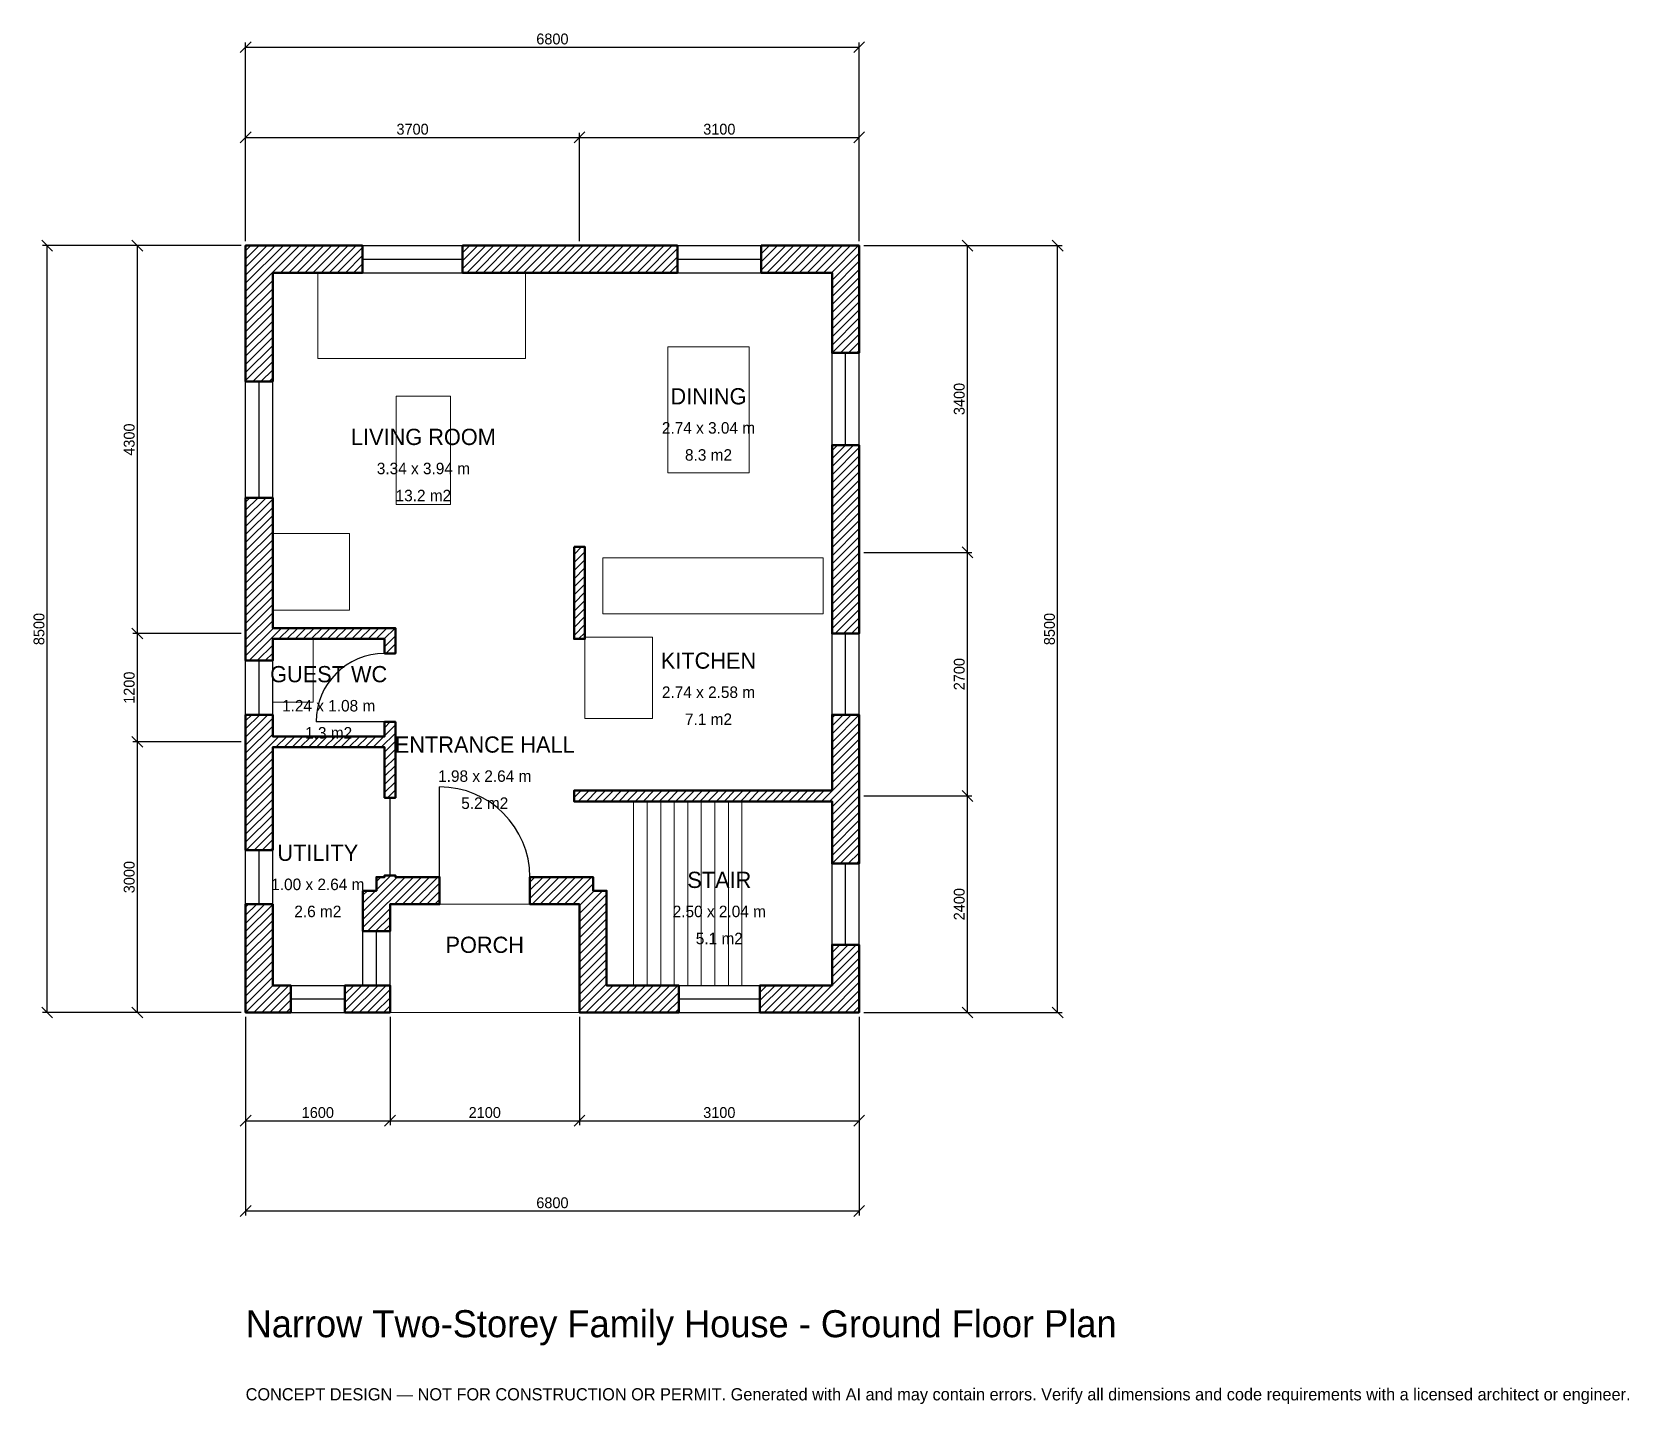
# Model space of a CAD drawing. Header units: millimetres. Extents: x -2369 to 15333, y -4341 to 10869.
import ezdxf
from ezdxf.enums import TextEntityAlignment as Align

# ---------------------------------------------------------------- set-up
doc = ezdxf.new("R2010")
doc.units = ezdxf.units.MM
doc.linetypes.add('DASHED', pattern=[1.524, 1.27, -0.254])
for name, color, linetype, lineweight in [('A-ANNO-DIMS', 1, 'Continuous', 13), ('A-ANNO-TEXT', 7, 'Continuous', 18), ('A-AREA-IDEN', 7, 'Continuous', 18), ('A-DOOR', 2, 'Continuous', 25), ('A-FLOR-FIXT', 9, 'Continuous', 13), ('A-FLOR-STRS', 3, 'Continuous', 18), ('A-FURN', 9, 'Continuous', 13), ('A-GLAZ', 4, 'Continuous', 25), ('A-SITE-PAVE', 8, 'Continuous', 13), ('A-WALL', 7, 'Continuous', 50), ('A-WALL-PATT', 8, 'Continuous', 13)]:
    doc.layers.add(name, color=color, linetype=linetype, lineweight=lineweight)
doc.dimstyles.new('PLAN', dxfattribs={"dimtxt": 120, "dimasz": 80, "dimexe": 50, "dimexo": 50, "dimgap": 30, "dimtad": 1, "dimdec": 0, "dimtsz": 60, "dimcen": 2.5, "dimclrd": 1, "dimclre": 1, "dimazin": 3, "dimtfac": 1, "dimtmove": 0, "dimatfit": 3})

msp = doc.modelspace()

# ---------------------------------------------------------------- hatches: boundary and pattern name
at = {"layer": 'A-WALL-PATT'}
h = msp.add_hatch(dxfattribs=at)
h.set_pattern_fill('ANSI31', color=8, scale=20)
h.paths.add_polyline_path([(1100, 0), (1100, 300), (1290, 300), (1300, 300), (1600, 300), (1600.001, 300), (1600.001, 0), (1600, 0), (1600, -0.001), (1300, -0.001), (1300, 0), (1100, 0)])
h.paths.add_polyline_path([(300, 0), (300, -0.001), (0, -0.001), (0, 0), (-0.001, 0), (-0.001, 300), (0, 300), (0, 1200), (300, 1200), (300, 300), (500, 300), (500, 0), (300, 0)])
h.paths.add_polyline_path([(0, 2850), (0, 2940), (-0.001, 2940), (-0.001, 3060), (0, 3060), (0, 3150), (0, 3300), (300, 3300), (300, 3150), (300, 3060), (1540, 3060), (1540, 3220), (1660, 3220), (1660, 3060), (1660, 2940), (1660, 2380), (1540, 2380), (1540, 2940), (300, 2940), (300, 2850), (300, 1800), (0, 1800), (0, 2850)])
h.paths.add_polyline_path([(0, 4050), (0, 4140), (-0.001, 4140), (-0.001, 4260), (0, 4260), (0, 4350), (0, 5705), (300, 5705), (300, 4350), (300, 4260), (1540, 4260), (1660, 4260), (1660, 4140), (1660, 3980), (1540, 3980), (1540, 4140), (300, 4140), (300, 4050), (300, 3900), (0, 3900), (0, 4050)])
h.paths.add_polyline_path([(0, 8200), (-0.001, 8200), (-0.001, 8500), (0, 8500), (0, 8500.001), (300, 8500.001), (300, 8500), (1295, 8500), (1295, 8200), (300, 8200), (300, 6995), (0, 6995), (0, 8200)])
h.paths.add_polyline_path([(3550, 8500), (3850, 8500), (4785, 8500), (4785, 8200), (3850, 8200), (3550, 8200), (2405, 8200), (2405, 8500), (3550, 8500)])
h.paths.add_polyline_path([(6500, 8500), (6500, 8500.001), (6800, 8500.001), (6800, 8500), (6800.001, 8500), (6800.001, 8200), (6800, 8200), (6800, 7310), (6500, 7310), (6500, 8200), (5715, 8200), (5715, 8500), (6500, 8500)])
h.paths.add_polyline_path([(6800, 5250), (6800, 4950), (6800, 4200), (6500, 4200), (6500, 4950), (6500, 5250), (6500, 6290), (6800, 6290), (6800, 5250)])
h.paths.add_polyline_path([(6800, 2550), (6800, 2460), (6800.001, 2460), (6800.001, 2340), (6800, 2340), (6800, 2250), (6800, 1650), (6500, 1650), (6500, 2250), (6500, 2340), (3640, 2340), (3640, 2460), (6500, 2460), (6500, 2550), (6500, 3300), (6800, 3300), (6800, 2550)])
h.paths.add_polyline_path([(6800, 300), (6800.001, 300), (6800.001, 0), (6800, 0), (6800, -0.001), (6500, -0.001), (6500, 0), (5700, 0), (5700, 300), (6500, 300), (6500, 750), (6800, 750), (6800, 300)])
h.paths.add_polyline_path([(4000, 0), (4000, -0.001), (3700, -0.001), (3700, 0), (3699.999, 0), (3699.999, 300), (3700, 300), (3700, 1200), (3150, 1200), (3150, 1500), (3850, 1500), (3850, 1350), (4000, 1350), (4000, 300), (4800, 300), (4800, 0), (4000, 0)])
h.paths.add_polyline_path([(1660, 1200), (1660, 1199.999), (1600.001, 1199.999), (1600.001, 1140), (1600, 1140), (1600, 900), (1300, 900), (1300, 1350), (1450, 1350), (1450, 1500), (1540, 1500), (1540, 1520), (1660, 1520), (1660, 1500), (2150, 1500), (2150, 1200), (1660, 1200)])
h.paths.add_polyline_path([(3640, 5160), (3760, 5160), (3760, 4140), (3640, 4140), (3640, 5160)])

# ---------------------------------------------------------------- linework, layer by layer
at = {"layer": 'A-DOOR'}
for p, q in [((1540, 3220), (780, 3220)), ((2150, 1500), (2150, 2500)), ((1600, 1520), (1600, 2380))]:
    msp.add_line(p, q, dxfattribs=at)
for centre, radius, start, end in [((1540, 3220), 760, 90, 180), ((2150, 1500), 1000, 0, 90)]:
    msp.add_arc(centre, radius, start, end, dxfattribs=at)
at = {"layer": 'A-FLOR-FIXT'}
for points in [[(3960, 4420), (6400, 4420), (6400, 5040), (3960, 5040)], [(300, 3440), (750, 3440), (750, 4140), (300, 4140)]]:
    msp.add_lwpolyline(points, close=True, dxfattribs=at)
at = {"layer": 'A-FLOR-STRS'}
for p, q in [((4300, 300), (4300, 2340)), ((4450, 300), (4450, 2340)), ((4600, 300), (4600, 2340)), ((4750, 300), (4750, 2340)), ((4900, 300), (4900, 2340)), ((5050, 300), (5050, 2340)), ((5200, 300), (5200, 2340)), ((5350, 300), (5350, 2340)), ((5500, 300), (5500, 2340))]:
    msp.add_line(p, q, dxfattribs=at)
at = {"layer": 'A-FURN'}
for points in [[(800, 7250), (3100, 7250), (3100, 8200), (800, 8200)], [(4680, 5980), (5580, 5980), (5580, 7380), (4680, 7380)], [(1670, 5630), (2270, 5630), (2270, 6830), (1670, 6830)], [(300, 4460), (1150, 4460), (1150, 5310), (300, 5310)], [(3760, 3260), (4510, 3260), (4510, 4160), (3760, 4160)]]:
    msp.add_lwpolyline(points, close=True, dxfattribs=at)
at = {"layer": 'A-GLAZ'}
for p, q in [((1295, 8500), (2405, 8500)), ((4785, 8500), (5715, 8500)), ((1295, 8350), (2405, 8350)), ((4785, 8350), (5715, 8350)), ((1295, 8200), (2405, 8200)), ((4785, 8200), (5715, 8200)), ((6500, 6290), (6500, 7310)), ((6650, 6290), (6650, 7310)), ((6800, 6290), (6800, 7310)), ((0, 5705), (0, 6995)), ((150, 5705), (150, 6995)), ((300, 5705), (300, 6995)), ((6500, 3300), (6500, 4200)), ((6650, 3300), (6650, 4200)), ((6800, 3300), (6800, 4200)), ((0, 3300), (0, 3900)), ((150, 3300), (150, 3900)), ((300, 3300), (300, 3900)), ((0, 1200), (0, 1800)), ((150, 1200), (150, 1800)), ((300, 1200), (300, 1800)), ((6500, 750), (6500, 1650)), ((6650, 750), (6650, 1650)), ((6800, 750), (6800, 1650)), ((1300, 300), (1300, 900)), ((1450, 300), (1450, 900)), ((1600, 300), (1600, 900)), ((500, 300), (1100, 300)), ((4800, 300), (5700, 300)), ((500, 150), (1100, 150)), ((500, 0), (1100, 0)), ((4800, 150), (5700, 150)), ((4800, 0), (5700, 0))]:
    msp.add_line(p, q, dxfattribs=at)
at = {"layer": 'A-SITE-PAVE', "linetype": 'DASHED'}
msp.add_lwpolyline([(1600, 0), (3700, 0), (3700, 1200), (1600, 1200)], close=True, dxfattribs=at)
at = {"layer": 'A-WALL'}
for points in [[(0, 8200), (-0.001, 8200), (-0.001, 8500), (0, 8500), (0, 8500.001), (300, 8500.001), (300, 8500), (1295, 8500), (1295, 8200), (300, 8200), (300, 6995), (0, 6995), (0, 8200)], [(3550, 8500), (3850, 8500), (4785, 8500), (4785, 8200), (3850, 8200), (3550, 8200), (2405, 8200), (2405, 8500), (3550, 8500)], [(6500, 8500), (6500, 8500.001), (6800, 8500.001), (6800, 8500), (6800.001, 8500), (6800.001, 8200), (6800, 8200), (6800, 7310), (6500, 7310), (6500, 8200), (5715, 8200), (5715, 8500), (6500, 8500)], [(6800, 5250), (6800, 4950), (6800, 4200), (6500, 4200), (6500, 4950), (6500, 5250), (6500, 6290), (6800, 6290), (6800, 5250)], [(0, 4050), (0, 4140), (-0.001, 4140), (-0.001, 4260), (0, 4260), (0, 4350), (0, 5705), (300, 5705), (300, 4350), (300, 4260), (1540, 4260), (1660, 4260), (1660, 4140), (1660, 3980), (1540, 3980), (1540, 4140), (300, 4140), (300, 4050), (300, 3900), (0, 3900), (0, 4050)], [(3640, 5160), (3760, 5160), (3760, 4140), (3640, 4140), (3640, 5160)], [(0, 2850), (0, 2940), (-0.001, 2940), (-0.001, 3060), (0, 3060), (0, 3150), (0, 3300), (300, 3300), (300, 3150), (300, 3060), (1540, 3060), (1540, 3220), (1660, 3220), (1660, 3060), (1660, 2940), (1660, 2380), (1540, 2380), (1540, 2940), (300, 2940), (300, 2850), (300, 1800), (0, 1800), (0, 2850)], [(6800, 2550), (6800, 2460), (6800.001, 2460), (6800.001, 2340), (6800, 2340), (6800, 2250), (6800, 1650), (6500, 1650), (6500, 2250), (6500, 2340), (3640, 2340), (3640, 2460), (6500, 2460), (6500, 2550), (6500, 3300), (6800, 3300), (6800, 2550)], [(1660, 1200), (1660, 1199.999), (1600.001, 1199.999), (1600.001, 1140), (1600, 1140), (1600, 900), (1300, 900), (1300, 1350), (1450, 1350), (1450, 1500), (1540, 1500), (1540, 1520), (1660, 1520), (1660, 1500), (2150, 1500), (2150, 1200), (1660, 1200)], [(4000, 0), (4000, -0.001), (3700, -0.001), (3700, 0), (3699.999, 0), (3699.999, 300), (3700, 300), (3700, 1200), (3150, 1200), (3150, 1500), (3850, 1500), (3850, 1350), (4000, 1350), (4000, 300), (4800, 300), (4800, 0), (4000, 0)], [(300, 0), (300, -0.001), (0, -0.001), (0, 0), (-0.001, 0), (-0.001, 300), (0, 300), (0, 1200), (300, 1200), (300, 300), (500, 300), (500, 0), (300, 0)], [(6800, 300), (6800.001, 300), (6800.001, 0), (6800, 0), (6800, -0.001), (6500, -0.001), (6500, 0), (5700, 0), (5700, 300), (6500, 300), (6500, 750), (6800, 750), (6800, 300)], [(1100, 0), (1100, 300), (1290, 300), (1300, 300), (1600, 300), (1600.001, 300), (1600.001, 0), (1600, 0), (1600, -0.001), (1300, -0.001), (1300, 0), (1100, 0)]]:
    msp.add_lwpolyline(points, close=True, dxfattribs=at)

# ---------------------------------------------------------------- texts
at = {"layer": 'A-ANNO-TEXT'}
for s, height, p in [('Narrow Two-Storey Family House - Ground Floor Plan', 300, (0, -3600)), ('CONCEPT DESIGN — NOT FOR CONSTRUCTION OR PERMIT. Generated with AI and may contain errors. Verify all dimensions and code requirements with a licensed architect or engineer.', 135, (0, -4300))]:
    msp.add_text(s, height=height, dxfattribs=at).set_placement(p)
at = {"layer": 'A-AREA-IDEN'}
for s, height, p in [('DINING', 180, (5130, 6830)), ('LIVING ROOM', 180, (1970, 6380)), ('2.74 x 3.04 m', 127.5, (5130, 6480)), ('8.3 m2', 127.5, (5130, 6180)), ('3.34 x 3.94 m', 127.5, (1970, 6030)), ('13.2 m2', 127.5, (1970, 5730)), ('KITCHEN', 180, (5130, 3900)), ('GUEST WC', 180, (920, 3750)), ('2.74 x 2.58 m', 127.5, (5130, 3550)), ('1.24 x 1.08 m', 127.5, (920, 3400)), ('7.1 m2', 127.5, (5130, 3250)), ('1.3 m2', 127.5, (920, 3100)), ('ENTRANCE HALL', 180, (2650, 2970)), ('1.98 x 2.64 m', 127.5, (2650, 2620)), ('5.2 m2', 127.5, (2650, 2320)), ('UTILITY', 180, (800, 1770)), ('1.00 x 2.64 m', 127.5, (800, 1420)), ('STAIR', 180, (5250, 1470)), ('2.6 m2', 127.5, (800, 1120)), ('2.50 x 2.04 m', 127.5, (5250, 1120)), ('5.1 m2', 127.5, (5250, 820)), ('PORCH', 180, (2650, 750))]:
    msp.add_text(s, height=height, dxfattribs=at).set_placement(p, align=Align.MIDDLE_CENTER)

# ---------------------------------------------------------------- dimensions: what is measured, and where the dimension line sits
at = {"layer": 'A-ANNO-DIMS'}
for base, p1, p2, text in [((0, 10700), (0, 8500), (6800, 8500), '6800'), ((0, 9700), (0, 8500), (3700, 8500), '3700'), ((3700, 9700), (3700, 8500), (6800, 8500), '3100'), ((0, -1200), (0, 0), (1600, 0), '1600'), ((0, -2200), (0, 0), (6800, 0), '6800'), ((1600, -1200), (1600, 0), (3700, 0), '2100'), ((3700, -1200), (3700, 0), (6800, 0), '3100')]:
    msp.add_linear_dim(base=base, p1=p1, p2=p2, text=text, dimstyle='PLAN', dxfattribs=at).render()
for base, p1, p2, text in [((-2200, 0), (0, 0), (0, 8500), '8500'), ((-1200, 4200), (0, 4200), (0, 8500), '4300'), ((8000, 5100), (6800, 5100), (6800, 8500), '3400'), ((9000, 0), (6800, 0), (6800, 8500), '8500'), ((8000, 2400), (6800, 2400), (6800, 5100), '2700'), ((-1200, 3000), (0, 3000), (0, 4200), '1200'), ((-1200, 0), (0, 0), (0, 3000), '3000'), ((8000, 0), (6800, 0), (6800, 2400), '2400')]:
    msp.add_linear_dim(base=base, p1=p1, p2=p2, angle=90, text=text, dimstyle='PLAN', dxfattribs=at).render()

doc.saveas('drawing.dxf')
